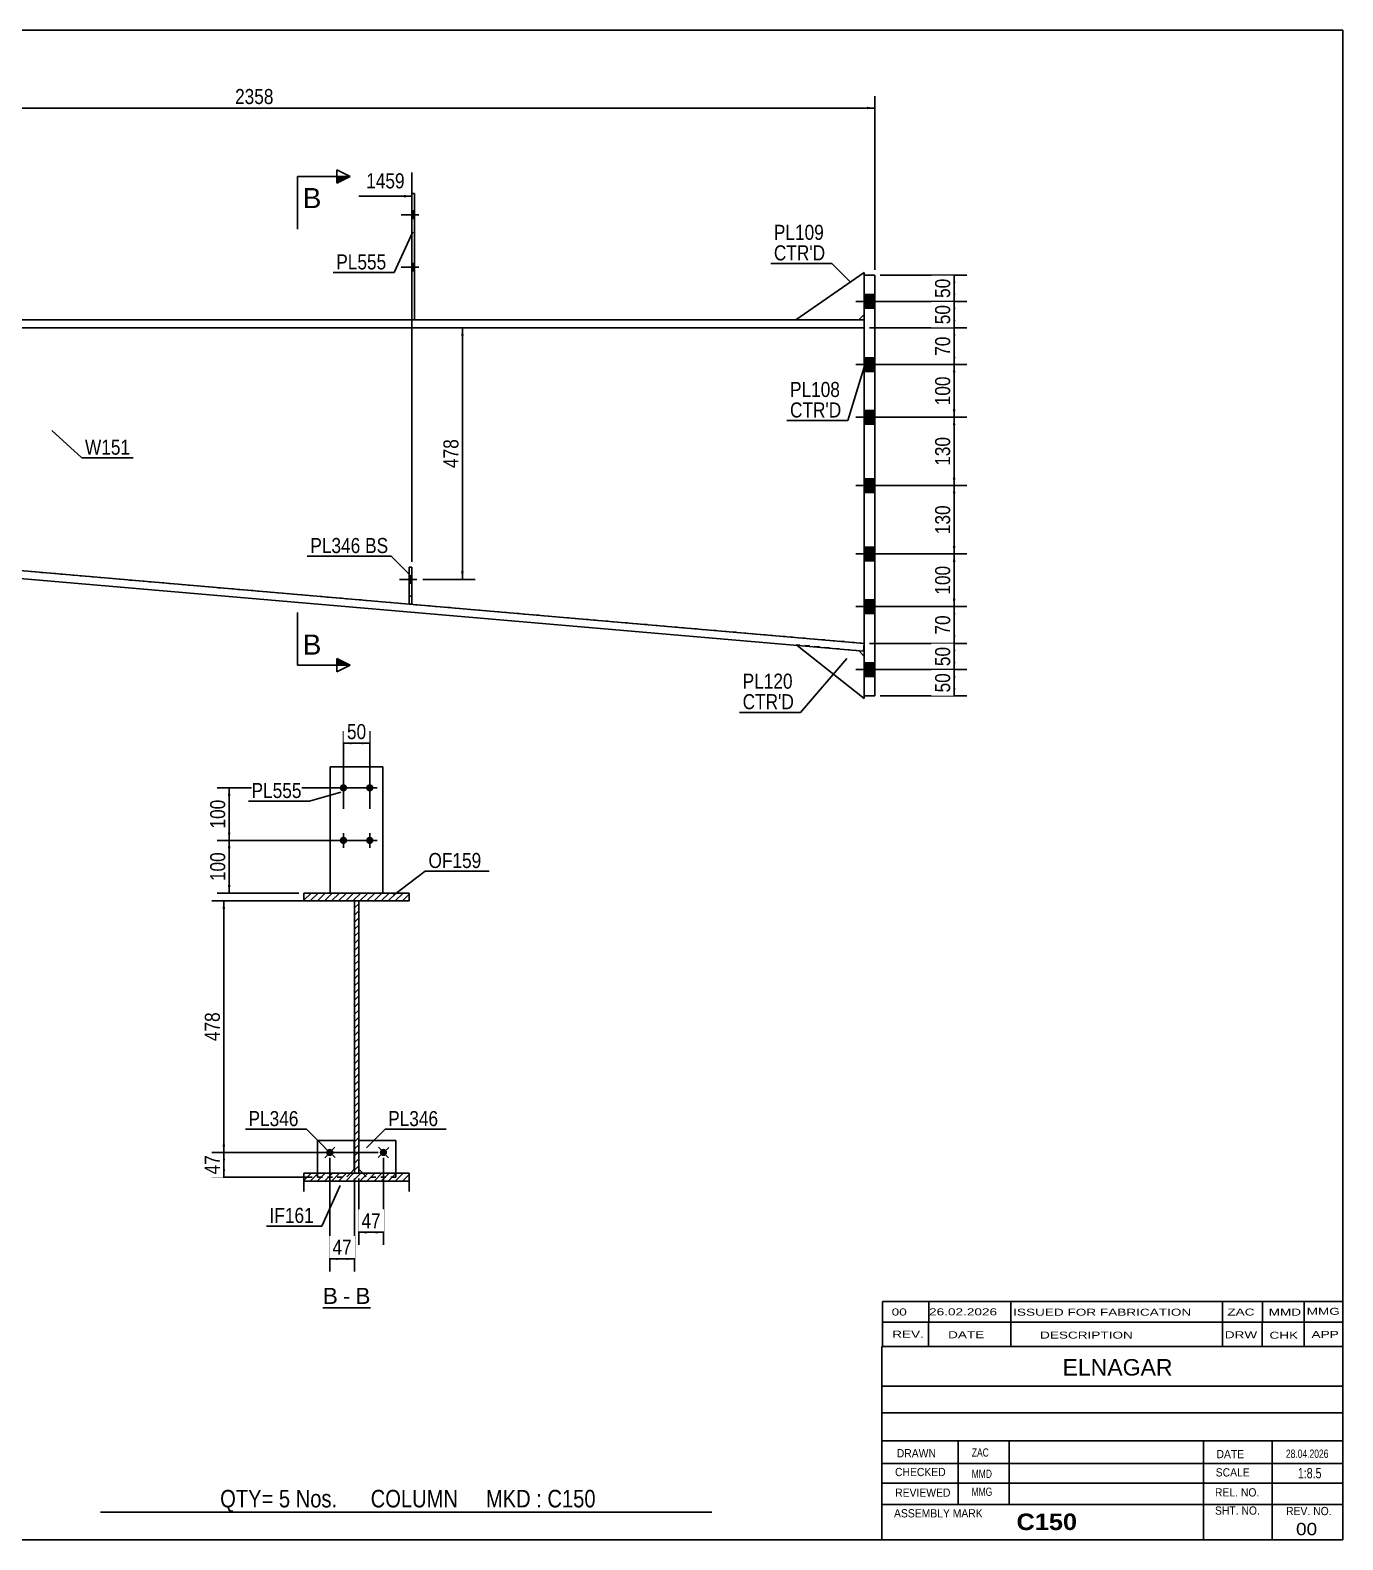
# Model space of a CAD drawing. Header units: millimetres. Extents: x -206 to 207, y -170 to 117.
# Drawn here: x -42.6 to 206.9, y -170.4 to 116.6 of the extents above; entities that cross this region are included whole.
import ezdxf

# ---------------------------------------------------------------- set-up
doc = ezdxf.new("R2010")
doc.units = ezdxf.units.MM
doc.linetypes.add('DXK_LINE_DOT1', pattern=[1.8814, 0.9407, -0.9407])
doc.linetypes.add('DXK_LINE_DOT2', pattern=[3.9198, 1.9599, -1.9599])
doc.styles.add('Arial', font='ARIAL.TTF', dxfattribs={"height": 0.2})
doc.styles.add('Arial Bold', font='ARIALBD.TTF', dxfattribs={"height": 0.2})
doc.styles.add('Arial Narrow', font='ARIALN.TTF', dxfattribs={"height": 0.2})

# ---------------------------------------------------------------- blocks, each defined once
blk = doc.blocks.new('Unknown-622304918-1209')
at = {"color": 5, "linetype": 'Continuous'}
for p, q in [((206.87, 116.57), (-203.13, 116.57)), ((-203.13, 116.57), (-203.13, -170.43)), ((206.87, -170.43), (206.87, 116.57)), ((-203.13, -170.43), (206.87, -170.43))]:
    blk.add_line(p, q, dxfattribs=at)
at = {"color": 174, "linetype": 'Continuous', "style": 'Arial'}
blk.add_text('Tekla structures', height=1.9102, rotation=90, dxfattribs=at).set_placement((-203.63, -169.93))
blk = doc.blocks.new('Unknown-622304918-13 - 1228')
at = {"color": 7, "linetype": 'Continuous'}
blk.add_line((13.03, -126.34), (22.06, -126.34), dxfattribs=at)
at = {"color": 0, "linetype": 'Continuous'}
blk.add_wipeout([(15.87, -125.59), (15.87, -122.39), (13.03, -122.39), (13.03, -125.59)], dxfattribs=at)
blk.add_wipeout([(18.26, -125.59), (18.26, -122.39), (16.83, -122.39), (16.83, -125.59)], dxfattribs=at)
at = {"color": 96, "linetype": 'Continuous', "style": 'Arial'}
blk.add_text('B', height=3.06, dxfattribs=at).set_placement((13.03, -125.59))
at = {"color": 0, "linetype": 'Continuous'}
blk.add_wipeout([(22.06, -125.59), (22.06, -122.39), (19.22, -122.39), (19.22, -125.59)], dxfattribs=at)
at = {"color": 96, "linetype": 'Continuous', "style": 'Arial'}
for s, p in [('B', (19.22, -125.59)), ('-', (16.83, -125.59))]:
    blk.add_text(s, height=3.06, dxfattribs=at).set_placement(p)
blk = doc.blocks.new('Bolt-622304918-1619 - 1602')
at = {"linetype": 'Continuous'}
blk.add_hatch(color=3, dxfattribs=at).paths.add_polyline_path([(29.94, 11.47), (29.94, 12.87), (29.44, 12.87), (29.44, 11.47)])
at = {"color": 3, "linetype": 'Continuous'}
for p, q in [((30.89, 12.17), (27.59, 12.17)), ((29.94, 12.87), (29.44, 12.87)), ((29.94, 11.47), (29.44, 11.47))]:
    blk.add_line(p, q, dxfattribs=at)
blk = doc.blocks.new('Bolt-622304918-1620 - 1602')
at = {"color": 3, "linetype": 'DXK_LINE_DOT2'}
for p, q in [((30.89, 12.17), (27.59, 12.17)), ((29.94, 12.87), (29.44, 12.87)), ((29.94, 11.47), (29.44, 11.47))]:
    blk.add_line(p, q, dxfattribs=at)
blk = doc.blocks.new('Bolt-622304918-1622 - 1602')
at = {"linetype": 'Continuous'}
for points in [[(30.44, 80.8), (30.44, 82.2), (29.94, 82.2), (29.94, 80.8)], [(30.44, 80.8), (30.44, 82.2), (29.94, 82.2), (29.94, 80.8)], [(30.44, 70.8), (30.44, 72.2), (29.94, 72.2), (29.94, 70.8)], [(30.44, 70.8), (30.44, 72.2), (29.94, 72.2), (29.94, 70.8)]]:
    blk.add_hatch(color=3, dxfattribs=at).paths.add_polyline_path(points)
at = {"color": 3, "linetype": 'Continuous'}
for p, q in [((31.24, 81.5), (27.94, 81.5)), ((31.24, 81.5), (27.94, 81.5)), ((30.44, 82.2), (29.94, 82.2)), ((30.44, 82.2), (29.94, 82.2)), ((30.44, 80.8), (29.94, 80.8)), ((30.44, 80.8), (29.94, 80.8)), ((30.44, 72.2), (29.94, 72.2)), ((30.44, 72.2), (29.94, 72.2)), ((31.24, 71.5), (27.94, 71.5)), ((31.24, 71.5), (27.94, 71.5)), ((30.44, 70.8), (29.94, 70.8)), ((30.44, 70.8), (29.94, 70.8))]:
    blk.add_line(p, q, dxfattribs=at)
blk = doc.blocks.new('Bolt-622304918-1624 - 1602')
at = {"linetype": 'Continuous'}
for points in [[(115.92, 66.3), (115.92, 63.7), (117.92, 63.7), (117.92, 66.3)], [(115.92, 66.3), (115.92, 63.7), (117.92, 63.7), (117.92, 66.3)], [(115.92, 54.3), (115.92, 51.7), (117.92, 51.7), (117.92, 54.3)], [(115.92, 54.3), (115.92, 51.7), (117.92, 51.7), (117.92, 54.3)], [(115.92, 44.3), (115.92, 41.7), (117.92, 41.7), (117.92, 44.3)], [(115.92, 44.3), (115.92, 41.7), (117.92, 41.7), (117.92, 44.3)], [(115.92, 31.3), (115.92, 28.7), (117.92, 28.7), (117.92, 31.3)], [(115.92, 31.3), (115.92, 28.7), (117.92, 28.7), (117.92, 31.3)], [(115.92, 18.3), (115.92, 15.7), (117.92, 15.7), (117.92, 18.3)], [(115.92, 18.3), (115.92, 15.7), (117.92, 15.7), (117.92, 18.3)], [(115.92, 8.3), (115.92, 5.7), (117.92, 5.7), (117.92, 8.3)], [(115.92, 8.3), (115.92, 5.7), (117.92, 5.7), (117.92, 8.3)], [(115.92, -3.7), (115.92, -6.3), (117.92, -6.3), (117.92, -3.7)], [(115.92, -3.7), (115.92, -6.3), (117.92, -6.3), (117.92, -3.7)]]:
    blk.add_hatch(color=3, dxfattribs=at).paths.add_polyline_path(points)
at = {"color": 3, "linetype": 'Continuous'}
for p, q in [((115.92, 66.3), (117.92, 66.3)), ((115.92, 66.3), (117.92, 66.3)), ((114.33, 65), (124.92, 65)), ((114.33, 65), (124.92, 65)), ((115.92, 63.7), (117.92, 63.7)), ((115.92, 63.7), (117.92, 63.7)), ((114.33, 53), (124.92, 53)), ((114.33, 53), (124.92, 53)), ((115.92, 54.3), (117.92, 54.3)), ((115.92, 54.3), (117.92, 54.3)), ((115.92, 51.7), (117.92, 51.7)), ((115.92, 51.7), (117.92, 51.7)), ((115.92, 44.3), (117.92, 44.3)), ((115.92, 44.3), (117.92, 44.3)), ((114.33, 43), (124.92, 43)), ((114.33, 43), (124.92, 43)), ((115.92, 41.7), (117.92, 41.7)), ((115.92, 41.7), (117.92, 41.7)), ((114.33, 30), (124.92, 30)), ((114.33, 30), (124.92, 30)), ((115.92, 31.3), (117.92, 31.3)), ((115.92, 31.3), (117.92, 31.3)), ((115.92, 28.7), (117.92, 28.7)), ((115.92, 28.7), (117.92, 28.7)), ((115.92, 18.3), (117.92, 18.3)), ((115.92, 18.3), (117.92, 18.3)), ((114.33, 17), (124.92, 17)), ((114.33, 17), (124.92, 17)), ((115.92, 15.7), (117.92, 15.7)), ((115.92, 15.7), (117.92, 15.7)), ((114.33, 7), (124.92, 7)), ((114.33, 7), (124.92, 7)), ((115.92, 8.3), (117.92, 8.3)), ((115.92, 8.3), (117.92, 8.3)), ((115.92, 5.7), (117.92, 5.7)), ((115.92, 5.7), (117.92, 5.7)), ((114.33, -5), (124.92, -5)), ((114.33, -5), (124.92, -5)), ((115.92, -3.7), (117.92, -3.7)), ((115.92, -3.7), (117.92, -3.7)), ((115.92, -6.3), (117.92, -6.3)), ((115.92, -6.3), (117.92, -6.3))]:
    blk.add_line(p, q, dxfattribs=at)
blk = doc.blocks.new('Part-622304918-1629 - 1602')
at = {"color": 7, "linetype": 'DXK_LINE_DOT1'}
for p, q in [((-115.92, 60), (115.92, 60)), ((-115.92, 60), (-115.92, 20)), ((115.92, 60), (115.92, 0)), ((115.92, 0), (-115.62, 19.97))]:
    blk.add_line(p, q, dxfattribs=at)
at = {"color": 2, "linetype": 'Continuous'}
blk.add_line((-115.92, 20), (-115.62, 19.97), dxfattribs=at)
blk = doc.blocks.new('Part-622304918-1651 - 1602')
at = {"color": 2, "linetype": 'Continuous'}
for p, q in [((29.44, 7.47), (29.44, 14.47)), ((29.44, 14.47), (29.94, 14.47)), ((29.94, 14.47), (29.94, 7.47)), ((29.94, 7.47), (29.44, 7.47))]:
    blk.add_line(p, q, dxfattribs=at)
at = {"color": 7, "linetype": 'DXK_LINE_DOT1'}
blk.add_line((29.44, 8.97), (29.94, 8.97), dxfattribs=at)
blk = doc.blocks.new('Part-622304918-1673 - 1602')
at = {"color": 7, "linetype": 'DXK_LINE_DOT1'}
for p, q in [((29.44, 7.47), (29.44, 14.47)), ((29.44, 14.47), (29.94, 14.47)), ((29.94, 14.47), (29.94, 7.47)), ((29.94, 7.47), (29.44, 7.47))]:
    blk.add_line(p, q, dxfattribs=at)
blk = doc.blocks.new('Part-622304918-1884 - 1602')
at = {"color": 2, "linetype": 'Continuous'}
for p, q in [((115.92, 70), (117.92, 70)), ((115.92, -10), (115.92, 70)), ((117.92, 70), (117.92, -10)), ((117.92, -10), (115.92, -10))]:
    blk.add_line(p, q, dxfattribs=at)
blk = doc.blocks.new('Part-622304918-1744 - 1602')
at = {"color": 2, "linetype": 'Continuous'}
for p, q in [((30.44, 85.5), (29.94, 85.5)), ((29.94, 85.5), (29.94, 61.5)), ((30.44, 61.5), (30.44, 85.5))]:
    blk.add_line(p, q, dxfattribs=at)
at = {"color": 7, "linetype": 'DXK_LINE_DOT1'}
blk.add_line((29.94, 61.5), (30.44, 61.5), dxfattribs=at)
blk = doc.blocks.new('Part-622304918-1826 - 1602')
at = {"color": 7, "linetype": 'DXK_LINE_DOT1'}
for p, q in [((114.92, -1.41), (102.98, -0.25)), ((103.17, -0.41), (102.98, -0.25)), ((114.92, -1.41), (114.93, -1.42)), ((115.92, -2.51), (115.92, -10))]:
    blk.add_line(p, q, dxfattribs=at)
at = {"color": 2, "linetype": 'Continuous'}
for p, q in [((115.92, -10.51), (103.17, -0.41)), ((114.93, -1.42), (115.92, -2.51)), ((115.92, -10), (115.92, -10.51))]:
    blk.add_line(p, q, dxfattribs=at)
blk = doc.blocks.new('Part-622304918-1855 - 1602')
at = {"color": 2, "linetype": 'Continuous'}
for p, q in [((115.92, 70.5), (102.92, 61.5)), ((115.92, 70.5), (115.92, 70)), ((114.92, 61.5), (115.92, 62.5))]:
    blk.add_line(p, q, dxfattribs=at)
at = {"color": 7, "linetype": 'DXK_LINE_DOT1'}
for p, q in [((115.92, 62.5), (115.92, 70)), ((102.92, 61.5), (114.92, 61.5))]:
    blk.add_line(p, q, dxfattribs=at)
blk = doc.blocks.new('Part-622304918-1889 - 1602')
at = {"color": 2, "linetype": 'Continuous'}
for p, q in [((-115.75, 18.48), (-115.62, 19.97)), ((115.79, -1.49), (-115.75, 18.48)), ((-115.62, 19.97), (115.92, 0)), ((115.92, 0), (115.79, -1.49))]:
    blk.add_line(p, q, dxfattribs=at)
blk = doc.blocks.new('Part-622304918-1894 - 1602')
at = {"color": 2, "linetype": 'Continuous'}
for p, q in [((-115.92, 61.5), (115.92, 61.5)), ((-115.92, 60), (115.92, 60))]:
    blk.add_line(p, q, dxfattribs=at)
at = {"color": 7, "linetype": 'DXK_LINE_DOT1'}
for p, q in [((-115.92, 60), (-115.92, 61.5)), ((115.92, 60), (115.92, 61.5))]:
    blk.add_line(p, q, dxfattribs=at)
blk = doc.blocks.new('Bolt-622304918-1233 - 1228')
at = {"linetype": 'Continuous'}
blk.add_hatch(color=3, dxfattribs=at).paths.add_polyline_path([(14.82, -96.28, -1), (13.86, -97.3, -1)])
at = {"color": 3, "linetype": 'Continuous'}
for p, q in [((13.33, -95.82), (15.36, -97.75)), ((15.31, -95.77), (13.38, -97.8))]:
    blk.add_line(p, q, dxfattribs=at)
blk = doc.blocks.new('Bolt-622304918-1232 - 1228')
at = {"linetype": 'Continuous'}
blk.add_hatch(color=3, dxfattribs=at).paths.add_polyline_path([(25.02, -97.3, -1), (24.06, -96.28, -1)])
at = {"color": 3, "linetype": 'Continuous'}
for p, q in [((25.56, -95.82), (23.53, -97.75)), ((25.51, -97.8), (23.58, -95.77))]:
    blk.add_line(p, q, dxfattribs=at)
blk = doc.blocks.new('Bolt-622304918-1235 - 1228')
at = {"linetype": 'Continuous'}
for points in [[(17.64, -27.46, -1), (16.24, -27.46, -1)], [(22.64, -27.46, -1), (21.24, -27.46, -1)], [(17.64, -37.46, -1), (16.24, -37.46, -1)], [(22.64, -37.46, -1), (21.24, -37.46, -1)]]:
    blk.add_hatch(color=3, dxfattribs=at).paths.add_polyline_path(points)
at = {"color": 3, "linetype": 'Continuous'}
for p, q in [((18.34, -27.46), (15.54, -27.46)), ((16.94, -26.06), (16.94, -28.86)), ((23.34, -27.46), (20.54, -27.46)), ((21.94, -26.06), (21.94, -28.86)), ((16.94, -36.06), (16.94, -38.86)), ((21.94, -36.06), (21.94, -38.86)), ((18.34, -37.46), (15.54, -37.46)), ((23.34, -37.46), (20.54, -37.46))]:
    blk.add_line(p, q, dxfattribs=at)
blk = doc.blocks.new('Part-622304918-1238 - 1228')
at = {"linetype": 'Continuous'}
h = blk.add_hatch(dxfattribs=at)
h.set_pattern_fill('', scale=0.3, style=0, pattern_type=0)
h.set_pattern_definition([(45, (19.0422, -48.9574), (-0.67352, 0.67352), [])])
h.paths.add_polyline_path([(19.84, -48.96), (19.04, -48.96), (19.04, -100.74), (19.84, -100.74)])
at = {"color": 2, "linetype": 'Continuous'}
for p, q in [((19.04, -48.96), (19.84, -48.96)), ((19.04, -100.74), (19.04, -48.96)), ((19.84, -48.96), (19.84, -100.74)), ((19.84, -100.74), (19.04, -100.74))]:
    blk.add_line(p, q, dxfattribs=at)
at = {"color": 7, "linetype": 'DXK_LINE_DOT1'}
for p, q in [((19.04, -102.73), (19.04, -100.74)), ((19.84, -102.73), (19.84, -100.74))]:
    blk.add_line(p, q, dxfattribs=at)
blk = doc.blocks.new('Part-622304918-1261 - 1228')
at = {"color": 2, "linetype": 'Continuous'}
for p, q in [((19.87, -99.99), (19.87, -94.49)), ((19.87, -94.49), (26.87, -94.49)), ((26.87, -94.49), (26.87, -100.74)), ((19.87, -99.99), (20.63, -100.74))]:
    blk.add_line(p, q, dxfattribs=at)
at = {"color": 7, "linetype": 'DXK_LINE_DOT1'}
for p, q in [((20.63, -100.74), (21.37, -101.49)), ((26.87, -101.49), (21.37, -101.49)), ((26.87, -100.74), (26.87, -101.49))]:
    blk.add_line(p, q, dxfattribs=at)
blk = doc.blocks.new('Part-622304918-1266 - 1228')
at = {"color": 2, "linetype": 'Continuous'}
for p, q in [((12.01, -100.74), (12.01, -94.49)), ((12.01, -94.49), (19.01, -94.49)), ((19.01, -94.49), (19.01, -99.99)), ((19.01, -99.99), (18.26, -100.74))]:
    blk.add_line(p, q, dxfattribs=at)
at = {"color": 7, "linetype": 'DXK_LINE_DOT1'}
for p, q in [((12.01, -100.74), (12.01, -101.49)), ((12.01, -101.49), (17.51, -101.49)), ((18.26, -100.74), (17.51, -101.49))]:
    blk.add_line(p, q, dxfattribs=at)
blk = doc.blocks.new('Part-622304918-1291 - 1228')
at = {"color": 2, "linetype": 'Continuous'}
for p, q in [((14.44, -23.46), (24.44, -23.46)), ((14.44, -23.46), (14.44, -47.46)), ((24.44, -23.46), (24.44, -47.46))]:
    blk.add_line(p, q, dxfattribs=at)
at = {"color": 7, "linetype": 'DXK_LINE_DOT1'}
blk.add_line((14.44, -47.46), (24.44, -47.46), dxfattribs=at)
blk = doc.blocks.new('Part-622304918-1317 - 1228')
at = {"linetype": 'Continuous'}
h = blk.add_hatch(dxfattribs=at)
h.set_pattern_fill('', scale=0.3, style=0, pattern_type=0)
h.set_pattern_definition([(45, (9.4422, -100.7427), (-0.67352, 0.67352), [])])
h.paths.add_polyline_path([(29.44, -100.74), (9.44, -100.74), (9.44, -102.25), (29.44, -102.25)])
at = {"color": 7, "linetype": 'DXK_LINE_DOT1'}
for p, q in [((9.44, -100.74), (9.44, -102.25)), ((29.44, -100.74), (29.44, -102.25))]:
    blk.add_line(p, q, dxfattribs=at)
at = {"color": 2, "linetype": 'Continuous'}
for p, q in [((9.44, -100.74), (29.44, -100.74)), ((9.44, -102.25), (9.44, -100.74)), ((9.44, -102.25), (9.44, -104.23)), ((29.44, -102.25), (9.44, -102.25)), ((29.44, -100.74), (29.44, -102.25)), ((29.44, -102.25), (29.44, -104.23))]:
    blk.add_line(p, q, dxfattribs=at)
blk = doc.blocks.new('Part-622304918-1339 - 1228')
at = {"linetype": 'Continuous'}
h = blk.add_hatch(dxfattribs=at)
h.set_pattern_fill('', scale=0.3, style=0, pattern_type=0)
h.set_pattern_definition([(45, (9.4422, -47.4574), (-0.67352, 0.67352), [])])
h.paths.add_polyline_path([(29.44, -47.46), (9.44, -47.46), (9.44, -48.96), (29.44, -48.96)])
at = {"color": 2, "linetype": 'Continuous'}
for p, q in [((9.44, -47.46), (29.44, -47.46)), ((9.44, -48.96), (9.44, -47.46)), ((29.44, -47.46), (29.44, -48.96)), ((29.44, -48.96), (9.44, -48.96))]:
    blk.add_line(p, q, dxfattribs=at)
blk = doc.blocks.new('StraightDimension-622304918-2850 - 1602')
at = {"linetype": 'Continuous'}
for points in [[(132.75, 58.5), (133, 60), (133.25, 58.5)], [(133.25, 54.5), (133, 53), (132.75, 54.5)]]:
    blk.add_hatch(color=7, dxfattribs=at).paths.add_polyline_path(points)
at = {"color": 7, "linetype": 'Continuous'}
for p, q in [((116.92, 60), (135.4, 60)), ((133, 53), (133, 60)), ((123.42, 53), (135.4, 53))]:
    blk.add_line(p, q, dxfattribs=at)
at = {"color": 0}
blk.add_wipeout([(132.85, 58.93), (128.65, 58.93), (128.65, 54.07), (132.85, 54.07)], dxfattribs=at)
at = {"color": 3, "style": 'Arial Narrow'}
blk.add_text('70', height=2.863, rotation=90.0002, dxfattribs=at).set_placement((132.25, 54.67))
blk = doc.blocks.new('StraightDimension-622304918-2855 - 1602')
at = {"linetype": 'Continuous'}
for points in [[(132.75, 5.5), (133, 7), (133.25, 5.5)], [(133.25, 1.5), (133, 0), (132.75, 1.5)]]:
    blk.add_hatch(color=7, dxfattribs=at).paths.add_polyline_path(points)
at = {"color": 7, "linetype": 'Continuous'}
for p, q in [((123.42, 7), (135.4, 7)), ((133, 0), (133, 7)), ((116.92, 0), (135.4, 0))]:
    blk.add_line(p, q, dxfattribs=at)
at = {"color": 0}
blk.add_wipeout([(132.85, 5.93), (128.65, 5.93), (128.65, 1.07), (132.85, 1.07)], dxfattribs=at)
at = {"color": 3, "style": 'Arial Narrow'}
blk.add_text('70', height=2.863, rotation=90.0002, dxfattribs=at).set_placement((132.25, 1.67))
blk = doc.blocks.new('StraightDimension-622304918-2853 - 1602')
at = {"linetype": 'Continuous'}
for points in [[(132.75, 28.5), (133, 30), (133.25, 28.5)], [(133.25, 18.5), (133, 17), (132.75, 18.5)]]:
    blk.add_hatch(color=7, dxfattribs=at).paths.add_polyline_path(points)
at = {"color": 7, "linetype": 'Continuous'}
for p, q in [((123.42, 30), (135.4, 30)), ((133, 17), (133, 30)), ((123.42, 17), (135.4, 17))]:
    blk.add_line(p, q, dxfattribs=at)
at = {"color": 0}
blk.add_wipeout([(132.85, 26.84), (128.65, 26.84), (128.65, 20.16), (132.85, 20.16)], dxfattribs=at)
at = {"color": 3, "style": 'Arial Narrow'}
blk.add_text('130', height=2.863, rotation=90.0002, dxfattribs=at).set_placement((132.25, 20.76))
blk = doc.blocks.new('StraightDimension-622304918-1916 - 1602')
at = {"linetype": 'Continuous'}
for points in [[(39.3, 58.5), (39.55, 60), (39.8, 58.5)], [(39.8, 13.67), (39.55, 12.17), (39.3, 13.67)]]:
    blk.add_hatch(color=7, dxfattribs=at).paths.add_polyline_path(points)
at = {"color": 7, "linetype": 'Continuous'}
for p, q in [((32.02, 60), (41.95, 60)), ((39.55, 12.17), (39.55, 60)), ((32.02, 12.17), (41.95, 12.17))]:
    blk.add_line(p, q, dxfattribs=at)
at = {"color": 0}
blk.add_wipeout([(39.4, 39.43), (35.2, 39.43), (35.2, 32.74), (39.4, 32.74)], dxfattribs=at)
at = {"color": 3, "style": 'Arial Narrow'}
blk.add_text('478', height=2.863, rotation=90.0002, dxfattribs=at).set_placement((38.8, 33.34))
blk = doc.blocks.new('StraightDimension-622304918-1971 - 1602')
at = {"linetype": 'Continuous'}
for points in [[(-116.42, 101.53), (-117.92, 101.78), (-116.42, 102.03)], [(116.42, 102.03), (117.92, 101.78), (116.42, 101.53)]]:
    blk.add_hatch(color=7, dxfattribs=at).paths.add_polyline_path(points)
at = {"color": 7, "linetype": 'Continuous'}
for p, q in [((-117.92, 64), (-117.92, 104.03)), ((117.92, 71), (117.92, 104.03)), ((-117.92, 101.78), (117.92, 101.78))]:
    blk.add_line(p, q, dxfattribs=at)
at = {"color": 0}
blk.add_wipeout([(4.26, 101.93), (4.26, 106.13), (-4.26, 106.13), (-4.26, 101.93)], dxfattribs=at)
at = {"color": 3, "style": 'Arial Narrow'}
blk.add_text('2358', height=2.863, dxfattribs=at).set_placement((-3.66, 102.53))
blk = doc.blocks.new('StraightDimension-622304918-2848 - 1602')
at = {"linetype": 'Continuous'}
for points in [[(132.75, 68.5), (133, 70), (133.25, 68.5)], [(133.25, 66.5), (133, 65), (132.75, 66.5)]]:
    blk.add_hatch(color=7, dxfattribs=at).paths.add_polyline_path(points)
at = {"color": 7, "linetype": 'Continuous'}
for p, q in [((118.92, 70), (135.4, 70)), ((133, 65), (133, 70)), ((123.42, 65), (135.4, 65))]:
    blk.add_line(p, q, dxfattribs=at)
at = {"color": 0}
blk.add_wipeout([(132.85, 69.93), (128.65, 69.93), (128.65, 65.07), (132.85, 65.07)], dxfattribs=at)
at = {"color": 3, "style": 'Arial Narrow'}
blk.add_text('50', height=2.863, rotation=90.0002, dxfattribs=at).set_placement((132.25, 65.67))
blk = doc.blocks.new('StraightDimension-622304918-2849 - 1602')
at = {"linetype": 'Continuous'}
for points in [[(132.75, 63.5), (133, 65), (133.25, 63.5)], [(133.25, 61.5), (133, 60), (132.75, 61.5)]]:
    blk.add_hatch(color=7, dxfattribs=at).paths.add_polyline_path(points)
at = {"color": 7, "linetype": 'Continuous'}
for p, q in [((123.42, 65), (135.4, 65)), ((133, 60), (133, 65)), ((116.92, 60), (135.4, 60))]:
    blk.add_line(p, q, dxfattribs=at)
at = {"color": 0}
blk.add_wipeout([(132.85, 64.93), (128.65, 64.93), (128.65, 60.07), (132.85, 60.07)], dxfattribs=at)
at = {"color": 3, "style": 'Arial Narrow'}
blk.add_text('50', height=2.863, rotation=90.0002, dxfattribs=at).set_placement((132.25, 60.67))
blk = doc.blocks.new('StraightDimension-622304918-2851 - 1602')
at = {"linetype": 'Continuous'}
for points in [[(132.75, 51.5), (133, 53), (133.25, 51.5)], [(133.25, 44.5), (133, 43), (132.75, 44.5)]]:
    blk.add_hatch(color=7, dxfattribs=at).paths.add_polyline_path(points)
at = {"color": 7, "linetype": 'Continuous'}
for p, q in [((123.42, 53), (135.4, 53)), ((133, 43), (133, 53)), ((123.42, 43), (135.4, 43))]:
    blk.add_line(p, q, dxfattribs=at)
at = {"color": 0}
blk.add_wipeout([(132.85, 51.34), (128.65, 51.34), (128.65, 44.66), (132.85, 44.66)], dxfattribs=at)
at = {"color": 3, "style": 'Arial Narrow'}
blk.add_text('100', height=2.863, rotation=90.0002, dxfattribs=at).set_placement((132.25, 45.26))
blk = doc.blocks.new('StraightDimension-622304918-2852 - 1602')
at = {"linetype": 'Continuous'}
for points in [[(132.75, 41.5), (133, 43), (133.25, 41.5)], [(133.25, 31.5), (133, 30), (132.75, 31.5)]]:
    blk.add_hatch(color=7, dxfattribs=at).paths.add_polyline_path(points)
at = {"color": 7, "linetype": 'Continuous'}
for p, q in [((123.42, 43), (135.4, 43)), ((133, 30), (133, 43)), ((123.42, 30), (135.4, 30))]:
    blk.add_line(p, q, dxfattribs=at)
at = {"color": 0}
blk.add_wipeout([(132.85, 39.84), (128.65, 39.84), (128.65, 33.16), (132.85, 33.16)], dxfattribs=at)
at = {"color": 3, "style": 'Arial Narrow'}
blk.add_text('130', height=2.863, rotation=90.0002, dxfattribs=at).set_placement((132.25, 33.76))
blk = doc.blocks.new('StraightDimension-622304918-2854 - 1602')
at = {"linetype": 'Continuous'}
for points in [[(132.75, 15.5), (133, 17), (133.25, 15.5)], [(133.25, 8.5), (133, 7), (132.75, 8.5)]]:
    blk.add_hatch(color=7, dxfattribs=at).paths.add_polyline_path(points)
at = {"color": 7, "linetype": 'Continuous'}
for p, q in [((123.42, 17), (135.4, 17)), ((133, 7), (133, 17)), ((123.42, 7), (135.4, 7))]:
    blk.add_line(p, q, dxfattribs=at)
at = {"color": 0}
blk.add_wipeout([(132.85, 15.34), (128.65, 15.34), (128.65, 8.66), (132.85, 8.66)], dxfattribs=at)
at = {"color": 3, "style": 'Arial Narrow'}
blk.add_text('100', height=2.863, rotation=90.0002, dxfattribs=at).set_placement((132.25, 9.26))
blk = doc.blocks.new('StraightDimension-622304918-2856 - 1602')
at = {"linetype": 'Continuous'}
for points in [[(132.75, -1.5), (133, 0), (133.25, -1.5)], [(133.25, -3.5), (133, -5), (132.75, -3.5)]]:
    blk.add_hatch(color=7, dxfattribs=at).paths.add_polyline_path(points)
at = {"color": 7, "linetype": 'Continuous'}
for p, q in [((116.92, 0), (135.4, 0)), ((133, -5), (133, 0)), ((123.42, -5), (135.4, -5))]:
    blk.add_line(p, q, dxfattribs=at)
at = {"color": 0}
blk.add_wipeout([(132.85, -0.07), (128.65, -0.07), (128.65, -4.93), (132.85, -4.93)], dxfattribs=at)
at = {"color": 3, "style": 'Arial Narrow'}
blk.add_text('50', height=2.863, rotation=90.0002, dxfattribs=at).set_placement((132.25, -4.33))
blk = doc.blocks.new('StraightDimension-622304918-2857 - 1602')
at = {"linetype": 'Continuous'}
for points in [[(132.75, -6.5), (133, -5), (133.25, -6.5)], [(133.25, -8.5), (133, -10), (132.75, -8.5)]]:
    blk.add_hatch(color=7, dxfattribs=at).paths.add_polyline_path(points)
at = {"color": 7, "linetype": 'Continuous'}
for p, q in [((123.42, -5), (135.4, -5)), ((133, -10), (133, -5)), ((118.92, -10), (135.4, -10))]:
    blk.add_line(p, q, dxfattribs=at)
at = {"color": 0}
blk.add_wipeout([(132.85, -5.07), (128.65, -5.07), (128.65, -9.93), (132.85, -9.93)], dxfattribs=at)
at = {"color": 3, "style": 'Arial Narrow'}
blk.add_text('50', height=2.863, rotation=90.0002, dxfattribs=at).set_placement((132.25, -9.33))
blk = doc.blocks.new('StraightDimension-622304918-3489 - 1602')
at = {"linetype": 'Continuous'}
blk.add_hatch(color=7, dxfattribs=at).paths.add_polyline_path([(28.45, 85.25), (29.95, 85), (28.45, 84.75)])
at = {"color": 7, "linetype": 'Continuous'}
for p, q in [((29.95, 15.47), (29.95, 89.5)), ((19.88, 85), (29.95, 85))]:
    blk.add_line(p, q, dxfattribs=at)
at = {"color": 0}
blk.add_wipeout([(29.17, 85.9), (29.17, 90.1), (20.66, 90.1), (20.66, 85.9)], dxfattribs=at)
at = {"color": 3, "style": 'Arial Narrow'}
blk.add_text('1459', height=2.863, dxfattribs=at).set_placement((21.26, 86.5))
blk = doc.blocks.new('StraightDimension-622304918-1439 - 1228')
at = {"linetype": 'Continuous'}
for points in [[(18.44, -19.21), (16.94, -18.96), (18.44, -18.71)], [(20.44, -18.71), (21.94, -18.96), (20.44, -19.21)]]:
    blk.add_hatch(color=7, dxfattribs=at).paths.add_polyline_path(points)
at = {"color": 7, "linetype": 'Continuous'}
for p, q in [((16.94, -31.46), (16.94, -16.71)), ((21.94, -31.46), (21.94, -16.71)), ((16.94, -18.96), (21.94, -18.96))]:
    blk.add_line(p, q, dxfattribs=at)
at = {"color": 0}
blk.add_wipeout([(21.87, -18.81), (21.87, -14.61), (17.01, -14.61), (17.01, -18.81)], dxfattribs=at)
at = {"color": 3, "style": 'Arial Narrow'}
blk.add_text('50', height=2.863, dxfattribs=at).set_placement((17.61, -18.21))
blk = doc.blocks.new('StraightDimension-622304918-1372 - 1228')
at = {"linetype": 'Continuous'}
for points in [[(-6.05, -98.29), (-5.8, -96.79), (-5.55, -98.29)], [(-5.55, -99.99), (-5.8, -101.49), (-6.05, -99.99)]]:
    blk.add_hatch(color=7, dxfattribs=at).paths.add_polyline_path(points)
at = {"color": 7, "linetype": 'Continuous'}
for p, q in [((23.54, -96.79), (-8.05, -96.79)), ((-5.8, -101.49), (-5.8, -96.79)), ((11.01, -101.49), (-8.05, -101.49))]:
    blk.add_line(p, q, dxfattribs=at)
at = {"color": 0}
blk.add_wipeout([(-5.95, -96.71), (-10.15, -96.71), (-10.15, -101.57), (-5.95, -101.57)], dxfattribs=at)
at = {"color": 3, "style": 'Arial Narrow'}
blk.add_text('47', height=2.863, rotation=90.0002, dxfattribs=at).set_placement((-6.55, -100.97))
blk = doc.blocks.new('StraightDimension-622304918-1388 - 1228')
at = {"linetype": 'Continuous'}
for points in [[(-6.05, -50.46), (-5.8, -48.96), (-5.55, -50.46)], [(-5.55, -95.29), (-5.8, -96.79), (-6.05, -95.29)]]:
    blk.add_hatch(color=7, dxfattribs=at).paths.add_polyline_path(points)
at = {"color": 7, "linetype": 'Continuous'}
for p, q in [((18.04, -48.96), (-8.05, -48.96)), ((-5.8, -96.79), (-5.8, -48.96)), ((23.54, -96.79), (-8.05, -96.79))]:
    blk.add_line(p, q, dxfattribs=at)
at = {"color": 0}
blk.add_wipeout([(-5.95, -69.53), (-10.15, -69.53), (-10.15, -76.22), (-5.95, -76.22)], dxfattribs=at)
at = {"color": 3, "style": 'Arial Narrow'}
blk.add_text('478', height=2.863, rotation=90.0002, dxfattribs=at).set_placement((-6.55, -75.62))
blk = doc.blocks.new('StraightDimension-622304918-1405 - 1228')
at = {"linetype": 'Continuous'}
for points in [[(21.34, -112.21), (19.84, -111.96), (21.34, -111.71)], [(23.04, -111.71), (24.54, -111.96), (23.04, -112.21)]]:
    blk.add_hatch(color=7, dxfattribs=at).paths.add_polyline_path(points)
at = {"color": 7, "linetype": 'Continuous'}
for p, q in [((24.54, -97.79), (24.54, -114.36)), ((19.84, -101.74), (19.84, -114.36)), ((19.84, -111.96), (24.54, -111.96))]:
    blk.add_line(p, q, dxfattribs=at)
at = {"color": 0}
blk.add_wipeout([(24.62, -111.81), (24.62, -107.61), (19.76, -107.61), (19.76, -111.81)], dxfattribs=at)
at = {"color": 3, "style": 'Arial Narrow'}
blk.add_text('47', height=2.863, dxfattribs=at).set_placement((20.36, -111.21))
blk = doc.blocks.new('StraightDimension-622304918-1422 - 1228')
at = {"linetype": 'Continuous'}
for points in [[(15.84, -117.24), (14.34, -116.99), (15.84, -116.74)], [(17.54, -116.74), (19.04, -116.99), (17.54, -117.24)]]:
    blk.add_hatch(color=7, dxfattribs=at).paths.add_polyline_path(points)
at = {"color": 7, "linetype": 'Continuous'}
for p, q in [((14.34, -97.79), (14.34, -119.39)), ((19.04, -101.74), (19.04, -119.39)), ((14.34, -116.99), (19.04, -116.99))]:
    blk.add_line(p, q, dxfattribs=at)
at = {"color": 0}
blk.add_wipeout([(19.12, -116.84), (19.12, -112.64), (14.26, -112.64), (14.26, -116.84)], dxfattribs=at)
at = {"color": 3, "style": 'Arial Narrow'}
blk.add_text('47', height=2.863, dxfattribs=at).set_placement((14.86, -116.24))
blk = doc.blocks.new('StraightDimension-622304918-3573 - 1228')
at = {"linetype": 'Continuous'}
for points in [[(-5.03, -28.96), (-4.78, -27.46), (-4.53, -28.96)], [(-4.53, -35.96), (-4.78, -37.46), (-5.03, -35.96)]]:
    blk.add_hatch(color=7, dxfattribs=at).paths.add_polyline_path(points)
at = {"color": 7, "linetype": 'Continuous'}
for p, q in [((20.94, -27.46), (-7.03, -27.46)), ((-4.78, -37.46), (-4.78, -27.46)), ((20.94, -37.46), (-7.03, -37.46))]:
    blk.add_line(p, q, dxfattribs=at)
at = {"color": 0}
blk.add_wipeout([(-4.93, -29.12), (-9.13, -29.12), (-9.13, -35.8), (-4.93, -35.8)], dxfattribs=at)
at = {"color": 3, "style": 'Arial Narrow'}
blk.add_text('100', height=2.863, rotation=90.0002, dxfattribs=at).set_placement((-5.53, -35.2))
blk = doc.blocks.new('StraightDimension-622304918-3574 - 1228')
at = {"linetype": 'Continuous'}
for points in [[(-5.03, -38.96), (-4.78, -37.46), (-4.53, -38.96)], [(-4.53, -45.96), (-4.78, -47.46), (-5.03, -45.96)]]:
    blk.add_hatch(color=7, dxfattribs=at).paths.add_polyline_path(points)
at = {"color": 7, "linetype": 'Continuous'}
for p, q in [((20.94, -37.46), (-7.03, -37.46)), ((-4.78, -47.46), (-4.78, -37.46)), ((8.44, -47.46), (-7.03, -47.46))]:
    blk.add_line(p, q, dxfattribs=at)
at = {"color": 0}
blk.add_wipeout([(-4.93, -39.12), (-9.13, -39.12), (-9.13, -45.8), (-4.93, -45.8)], dxfattribs=at)
at = {"color": 3, "style": 'Arial Narrow'}
blk.add_text('100', height=2.863, rotation=90.0002, dxfattribs=at).set_placement((-5.53, -45.2))
blk = doc.blocks.new('CBS_NAME_BLOG-622304918-3639')
at = {"color": 7, "linetype": 'Continuous'}
for p, q in [((119.28, -133.68), (206.8, -133.68)), ((119.28, -170.38), (119.28, -133.68)), ((119.28, -141.21), (206.8, -141.21)), ((119.35, -146.27), (206.87, -146.27)), ((119.28, -151.64), (206.8, -151.64)), ((133.8, -163.74), (133.8, -151.64)), ((143.49, -163.72), (143.49, -151.65)), ((180.4, -170.38), (180.4, -151.65)), ((193.45, -170.38), (193.45, -151.64)), ((119.29, -155.94), (206.87, -155.92)), ((119.28, -159.68), (206.8, -159.68)), ((119.28, -163.73), (206.8, -163.73)), ((119.28, -170.43), (206.87, -170.43))]:
    blk.add_line(p, q, dxfattribs=at)
at = {"color": 3, "linetype": 'Continuous', "style": 'Arial'}
blk.add_text('ELNAGAR', height=3.133, dxfattribs=at).set_placement((153.6, -139.2))
at = {"color": 3, "linetype": 'Continuous'}
for s, height, style, width, p in [('DRAWN', 1.566, 'Arial', 0.9, (122.11, -154.75)), ('ZAC', 1.565, 'Arial Narrow', 0.9, (136.37, -154.61)), ('DATE', 1.566, 'Arial', 0.9, (182.87, -154.91)), ('28.04.2026', 1.565, 'Arial Narrow', 0.9, (196.06, -154.84)), ('CHECKED', 1.566, 'Arial', 0.9, (121.77, -158.32)), ('MMD', 1.565, 'Arial Narrow', 0.9, (136.34, -158.67)), ('SCALE', 1.566, 'Arial', 0.9, (182.72, -158.39)), ('1:8.5', 1.957, 'Arial Narrow', 0.9, (198.33, -158.74)), ('REVIEWED', 1.566, 'Arial', 0.9, (121.8, -162.24)), ('MMG', 1.565, 'Arial Narrow', 0.9, (136.31, -162.07)), ('REL. NO.', 1.566, 'Arial', 0.9, (182.58, -162.19)), ('ASSEMBLY MARK', 1.5663, 'Arial', 0.9, (121.58, -166.17)), ('C150', 3.131, 'Arial Bold', 1.1, (144.86, -168.57)), ('SHT. NO.', 1.566, 'Arial', 0.9, (182.58, -165.65)), ('REV. NO.', 1.566, 'Arial', 0.9, (196.1, -165.74))]:
    blk.add_text(s, height=height, dxfattribs=dict(at, style=style, width=width)).set_placement(p)
at = {"color": 3, "style": 'Arial', "width": 1.1}
blk.add_text('00', height=2.349, dxfattribs=at).set_placement((197.98, -169.56))
blk = doc.blocks.new('CBS_CALLOFF-622304918-3638')
at = {"color": 7, "linetype": 'Continuous'}
blk.add_line((-29.25, -165.16), (86.98, -165.18), dxfattribs=at)
at = {"color": 3, "linetype": 'Continuous', "style": 'Arial Narrow'}
blk.add_text('QTY= 5 Nos.      COLUMN     MKD : C150', height=3.3405, dxfattribs=at).set_placement((-6.49, -164.27))
blk = doc.blocks.new('CBS_REVISION-622304918-3640')
at = {"color": 7, "linetype": 'Continuous'}
for p, q in [((119.36, -125.15), (119.36, -129.04)), ((128.17, -125.14), (128.17, -129.04)), ((143.76, -129.04), (143.76, -125.12)), ((184.02, -129.04), (184.03, -125.12)), ((191.58, -129.04), (191.59, -125.13)), ((199.51, -129.04), (199.5, -125.14)), ((119.36, -129.04), (119.36, -133.68)), ((119.36, -129.05), (206.86, -129.05)), ((128.16, -129.05), (128.16, -133.68)), ((143.76, -129.04), (143.76, -133.61)), ((184.01, -129.05), (184.01, -133.67)), ((191.55, -129.05), (191.55, -133.68)), ((199.5, -129.05), (199.5, -133.68)), ((119.36, -133.68), (206.86, -133.68))]:
    blk.add_line(p, q, dxfattribs=at)
blk.add_arc((163.12, -28098.42), 27973.31, 89.910387, 90.089622, dxfattribs=at)
at = {"color": 7, "style": 'Arial Narrow', "width": 1.7}
for s, height, p in [('00', 1.326, (121.13, -127.78)), ('26.02.2026', 1.326, (128.24, -127.75)), ('ISSUED FOR FABRICATION', 1.3257, (144.22, -127.82)), ('ZAC', 1.326, (184.93, -127.79)), ('MMD', 1.326, (192.78, -127.81))]:
    blk.add_text(s, height=height, dxfattribs=at).set_placement(p)
at = {"color": 7, "linetype": 'Continuous', "style": 'Arial Narrow', "width": 1.7}
for s, height, p in [('MMG', 1.326, (200, -127.65)), ('REV.', 1.326, (121.23, -132)), ('DATE', 1.326, (131.85, -132.11)), ('DESCRIPTION', 1.3257, (149.33, -132.17)), ('DRW', 1.326, (184.44, -132.11)), ('CHK', 1.326, (192.93, -132.2)), ('APP', 1.326, (200.93, -132.04))]:
    blk.add_text(s, height=height, dxfattribs=at).set_placement(p)
blk = doc.blocks.new('SectionMark-622304918-2070 - 1602')
at = {"linetype": 'Continuous'}
for points in [[(15.69, 87.5), (15.69, 88.75), (18.19, 88.75)], [(15.69, -4.14), (15.69, -2.89), (18.19, -4.14)]]:
    blk.add_hatch(color=30, dxfattribs=at).paths.add_polyline_path(points)
at = {"color": 30, "linetype": 'Continuous'}
for p, q in [((15.69, 87.5), (15.69, 90)), ((15.69, 90), (18.19, 88.75)), ((8.19, 88.75), (18.19, 88.75)), ((18.19, 88.75), (15.69, 87.5)), ((8.19, -4.14), (18.19, -4.14)), ((18.19, -4.14), (15.69, -2.89)), ((15.69, -2.89), (15.69, -5.39)), ((18.19, -4.14), (15.69, -5.39))]:
    blk.add_line(p, q, dxfattribs=at)
at = {"color": 0, "linetype": 'Continuous'}
for points in [[(12.75, 82.75), (12.75, 86.75), (9.19, 86.75), (9.19, 82.75)], [(12.75, -2.14), (12.75, 1.86), (9.19, 1.86), (9.19, -2.14)]]:
    blk.add_wipeout(points, dxfattribs=at)
at = {"color": 30, "linetype": 'Continuous'}
for p, q in [((8.19, 88.75), (8.19, 78.75)), ((8.19, -4.14), (8.19, 5.86))]:
    blk.add_line(p, q, dxfattribs=at)
at = {"color": 96, "linetype": 'Continuous', "style": 'Arial'}
for p in [(9.19, 82.75), (9.19, -2.14)]:
    blk.add_text('B', height=3.82, dxfattribs=at).set_placement(p)
blk = doc.blocks.new('Mark-622304918-1625 - 1602')
at = {"color": 0}
blk.add_wipeout([(-23.6, 35.87), (-23.6, 38.87), (-32.18, 38.87), (-32.18, 35.87)], dxfattribs=at)
blk.add_wipeout([(-23.6, 35.87), (-23.6, 38.87), (-32.18, 38.87), (-32.18, 35.87)], dxfattribs=at)
at = {"color": 7, "linetype": 'Continuous'}
for p, q in [((-38.47, 40.5), (-32.78, 35.27)), ((-32.78, 35.27), (-23, 35.27))]:
    blk.add_line(p, q, dxfattribs=at)
at = {"color": 3, "style": 'Arial Narrow'}
blk.add_text('W151', height=2.863, dxfattribs=at).set_placement((-32.18, 35.87))
blk = doc.blocks.new('MarkSet-622304918-2089 - 1602')
at = {"color": 0}
blk.add_wipeout([(20.16, 17.17), (20.16, 20.17), (10.65, 20.17), (10.65, 17.17)], dxfattribs=at)
blk.add_wipeout([(20.16, 17.17), (20.16, 20.17), (10.65, 20.17), (10.65, 17.17)], dxfattribs=at)
blk.add_wipeout([(25.44, 17.17), (25.44, 20.17), (21.06, 20.17), (21.06, 17.17)], dxfattribs=at)
blk.add_wipeout([(25.44, 17.17), (25.44, 20.17), (21.06, 20.17), (21.06, 17.17)], dxfattribs=at)
at = {"color": 7, "linetype": 'Continuous'}
for p in [(10.05, 16.57), (29.57, 13.04)]:
    blk.add_line(p, (26.04, 16.57), dxfattribs=at)
at = {"color": 3, "style": 'Arial Narrow'}
for s, p in [('PL346', (10.65, 17.17)), ('BS', (21.06, 17.17))]:
    blk.add_text(s, height=2.863, dxfattribs=at).set_placement(p)
blk = doc.blocks.new('Mark-622304918-1740 - 1602')
at = {"color": 7, "linetype": 'Continuous'}
blk.add_line((30.12, 78.23), (26.58, 70.49), dxfattribs=at)
at = {"color": 0}
blk.add_wipeout([(25.08, 71.09), (25.08, 74.09), (15.58, 74.09), (15.58, 71.09)], dxfattribs=at)
blk.add_wipeout([(25.08, 71.09), (25.08, 74.09), (15.58, 74.09), (15.58, 71.09)], dxfattribs=at)
at = {"color": 7, "linetype": 'Continuous'}
blk.add_line((14.98, 70.49), (26.58, 70.49), dxfattribs=at)
at = {"color": 3, "style": 'Arial Narrow'}
blk.add_text('PL555', height=2.863, dxfattribs=at).set_placement((15.58, 71.09))
blk = doc.blocks.new('Mark-622304918-1822 - 1602')
at = {"color": 0}
blk.add_wipeout([(102.31, -8.62), (102.31, -5.62), (92.81, -5.62), (92.81, -8.62)], dxfattribs=at)
blk.add_wipeout([(102.31, -8.62), (102.31, -5.62), (92.81, -5.62), (92.81, -8.62)], dxfattribs=at)
blk.add_wipeout([(102.56, -12.52), (102.56, -9.52), (92.81, -9.52), (92.81, -12.52)], dxfattribs=at)
blk.add_wipeout([(102.56, -12.52), (102.56, -9.52), (92.81, -9.52), (92.81, -12.52)], dxfattribs=at)
at = {"color": 7, "linetype": 'Continuous'}
for p in [(112.61, -2.87), (92.21, -13.12)]:
    blk.add_line(p, (103.81, -13.12), dxfattribs=at)
at = {"color": 3, "style": 'Arial Narrow'}
blk.add_text('PL120', height=2.863, dxfattribs=at).set_placement((92.81, -8.62))
at = {"color": 1, "style": 'Arial Narrow'}
blk.add_text("CTR'D", height=2.863, dxfattribs=at).set_placement((92.81, -12.52))
blk = doc.blocks.new('Mark-622304918-1851 - 1602')
at = {"color": 0}
blk.add_wipeout([(108.25, 76.71), (108.25, 79.71), (98.75, 79.71), (98.75, 76.71)], dxfattribs=at)
blk.add_wipeout([(108.25, 76.71), (108.25, 79.71), (98.75, 79.71), (98.75, 76.71)], dxfattribs=at)
blk.add_wipeout([(108.5, 72.81), (108.5, 75.81), (98.75, 75.81), (98.75, 72.81)], dxfattribs=at)
blk.add_wipeout([(108.5, 72.81), (108.5, 75.81), (98.75, 75.81), (98.75, 72.81)], dxfattribs=at)
at = {"color": 7, "linetype": 'Continuous'}
for p in [(98.15, 72.21), (113.29, 68.67)]:
    blk.add_line(p, (109.75, 72.21), dxfattribs=at)
at = {"color": 3, "style": 'Arial Narrow'}
blk.add_text('PL109', height=2.863, dxfattribs=at).set_placement((98.75, 76.71))
at = {"color": 1, "style": 'Arial Narrow'}
blk.add_text("CTR'D", height=2.863, dxfattribs=at).set_placement((98.75, 72.81))
blk = doc.blocks.new('Mark-622304918-1880 - 1602')
at = {"color": 0}
blk.add_wipeout([(111.31, 46.84), (111.31, 49.84), (101.81, 49.84), (101.81, 46.84)], dxfattribs=at)
blk.add_wipeout([(111.31, 46.84), (111.31, 49.84), (101.81, 49.84), (101.81, 46.84)], dxfattribs=at)
blk.add_wipeout([(111.56, 42.94), (111.56, 45.94), (101.81, 45.94), (101.81, 42.94)], dxfattribs=at)
blk.add_wipeout([(111.56, 42.94), (111.56, 45.94), (101.81, 45.94), (101.81, 42.94)], dxfattribs=at)
at = {"color": 7, "linetype": 'Continuous'}
for p in [(116.35, 53.97), (101.21, 42.34)]:
    blk.add_line(p, (112.81, 42.34), dxfattribs=at)
at = {"color": 3, "style": 'Arial Narrow'}
blk.add_text('PL108', height=2.863, dxfattribs=at).set_placement((101.81, 46.84))
at = {"color": 1, "style": 'Arial Narrow'}
blk.add_text("CTR'D", height=2.863, dxfattribs=at).set_placement((101.81, 42.94))
blk = doc.blocks.new('Mark-622304918-1335 - 1228')
at = {"color": 0}
blk.add_wipeout([(43.14, -42.71), (43.14, -39.71), (33.1, -39.71), (33.1, -42.71)], dxfattribs=at)
blk.add_wipeout([(43.14, -42.71), (43.14, -39.71), (33.1, -39.71), (33.1, -42.71)], dxfattribs=at)
at = {"color": 7, "linetype": 'Continuous'}
for p, q in [((26.41, -47.93), (32.5, -43.31)), ((32.5, -43.31), (44.64, -43.31))]:
    blk.add_line(p, q, dxfattribs=at)
at = {"color": 3, "style": 'Arial Narrow'}
blk.add_text('OF159', height=2.863, dxfattribs=at).set_placement((33.1, -42.71))
blk = doc.blocks.new('Mark-622304918-1256 - 1228')
at = {"color": 0}
blk.add_wipeout([(34.94, -91.78), (34.94, -88.78), (25.44, -88.78), (25.44, -91.78)], dxfattribs=at)
blk.add_wipeout([(34.94, -91.78), (34.94, -88.78), (25.44, -88.78), (25.44, -91.78)], dxfattribs=at)
at = {"color": 7, "linetype": 'Continuous'}
for p, q in [((21.3, -95.92), (24.84, -92.38)), ((24.84, -92.38), (36.44, -92.38))]:
    blk.add_line(p, q, dxfattribs=at)
at = {"color": 3, "style": 'Arial Narrow'}
blk.add_text('PL346', height=2.863, dxfattribs=at).set_placement((25.44, -91.78))
blk = doc.blocks.new('Mark-622304918-1262 - 1228')
at = {"color": 7, "linetype": 'Continuous'}
blk.add_line((13.44, -95.92), (9.91, -92.38), dxfattribs=at)
at = {"color": 0}
blk.add_wipeout([(8.41, -91.78), (8.41, -88.78), (-1.1, -88.78), (-1.1, -91.78)], dxfattribs=at)
blk.add_wipeout([(8.41, -91.78), (8.41, -88.78), (-1.1, -88.78), (-1.1, -91.78)], dxfattribs=at)
at = {"color": 7, "linetype": 'Continuous'}
blk.add_line((-1.7, -92.38), (9.91, -92.38), dxfattribs=at)
at = {"color": 3, "style": 'Arial Narrow'}
blk.add_text('PL346', height=2.863, dxfattribs=at).set_placement((-1.1, -91.78))
blk = doc.blocks.new('Mark-622304918-1287 - 1228')
at = {"color": 7, "linetype": 'Continuous'}
blk.add_line((16.47, -28.29), (10.49, -30), dxfattribs=at)
at = {"color": 0}
blk.add_wipeout([(8.99, -29.4), (8.99, -26.4), (-0.52, -26.4), (-0.52, -29.4)], dxfattribs=at)
blk.add_wipeout([(8.99, -29.4), (8.99, -26.4), (-0.52, -26.4), (-0.52, -29.4)], dxfattribs=at)
at = {"color": 7, "linetype": 'Continuous'}
blk.add_line((-1.12, -30), (10.49, -30), dxfattribs=at)
at = {"color": 3, "style": 'Arial Narrow'}
blk.add_text('PL555', height=2.863, dxfattribs=at).set_placement((-0.52, -29.4))
blk = doc.blocks.new('Mark-622304918-1313 - 1228')
at = {"color": 7, "linetype": 'Continuous'}
blk.add_line((16.34, -103.04), (12.81, -110.78), dxfattribs=at)
at = {"color": 0}
blk.add_wipeout([(11.31, -110.18), (11.31, -107.18), (2.9, -107.18), (2.9, -110.18)], dxfattribs=at)
blk.add_wipeout([(11.31, -110.18), (11.31, -107.18), (2.9, -107.18), (2.9, -110.18)], dxfattribs=at)
at = {"color": 7, "linetype": 'Continuous'}
blk.add_line((2.3, -110.78), (12.81, -110.78), dxfattribs=at)
at = {"color": 3, "style": 'Arial Narrow'}
blk.add_text('IF161', height=2.863, dxfattribs=at).set_placement((2.9, -110.18))

msp = doc.modelspace()

# ---------------------------------------------------------------- block references
for name in ['Unknown-622304918-1209', 'Part-622304918-1744 - 1602', 'Bolt-622304918-1622 - 1602', 'Part-622304918-1855 - 1602', 'Part-622304918-1884 - 1602', 'Bolt-622304918-1624 - 1602', 'Part-622304918-1894 - 1602', 'Part-622304918-1629 - 1602', 'Part-622304918-1889 - 1602', 'Part-622304918-1651 - 1602', 'Part-622304918-1673 - 1602', 'Bolt-622304918-1619 - 1602', 'Bolt-622304918-1620 - 1602', 'Part-622304918-1826 - 1602', 'Part-622304918-1291 - 1228', 'Bolt-622304918-1235 - 1228', 'Part-622304918-1339 - 1228', 'Part-622304918-1238 - 1228', 'Part-622304918-1266 - 1228', 'Part-622304918-1261 - 1228', 'Bolt-622304918-1233 - 1228', 'Bolt-622304918-1232 - 1228', 'Part-622304918-1317 - 1228', 'CBS_REVISION-622304918-3640', 'CBS_NAME_BLOG-622304918-3639', 'CBS_CALLOFF-622304918-3638']:
    msp.add_blockref(name, (0, 0))

# ---------------------------------------------------------------- next in the draw order: block references
for name in ['StraightDimension-622304918-1971 - 1602', 'StraightDimension-622304918-1916 - 1602', 'StraightDimension-622304918-2850 - 1602', 'Mark-622304918-1625 - 1602', 'StraightDimension-622304918-2853 - 1602', 'StraightDimension-622304918-2855 - 1602', 'Mark-622304918-1822 - 1602', 'StraightDimension-622304918-1439 - 1228', 'Mark-622304918-1335 - 1228', 'StraightDimension-622304918-1372 - 1228', 'Unknown-622304918-13 - 1228']:
    msp.add_blockref(name, (0, 0))

# ---------------------------------------------------------------- next in the draw order: block references
for name in ['SectionMark-622304918-2070 - 1602', 'StraightDimension-622304918-3489 - 1602', 'Mark-622304918-1851 - 1602', 'StraightDimension-622304918-2848 - 1602', 'Mark-622304918-1880 - 1602', 'StraightDimension-622304918-2851 - 1602', 'StraightDimension-622304918-2854 - 1602', 'StraightDimension-622304918-2856 - 1602', 'StraightDimension-622304918-3573 - 1228', 'StraightDimension-622304918-1388 - 1228']:
    msp.add_blockref(name, (0, 0))

# ---------------------------------------------------------------- next in the draw order: block references
for name in ['Mark-622304918-1740 - 1602', 'StraightDimension-622304918-2849 - 1602', 'StraightDimension-622304918-2852 - 1602', 'MarkSet-622304918-2089 - 1602', 'StraightDimension-622304918-2857 - 1602', 'Mark-622304918-1287 - 1228', 'StraightDimension-622304918-3574 - 1228', 'Mark-622304918-1262 - 1228', 'Mark-622304918-1256 - 1228', 'StraightDimension-622304918-1405 - 1228']:
    msp.add_blockref(name, (0, 0))

# ---------------------------------------------------------------- next in the draw order: block references
msp.add_blockref('StraightDimension-622304918-1422 - 1228', (0, 0))

# ---------------------------------------------------------------- next in the draw order: block references
msp.add_blockref('Mark-622304918-1313 - 1228', (0, 0))

doc.saveas('drawing.dxf')
